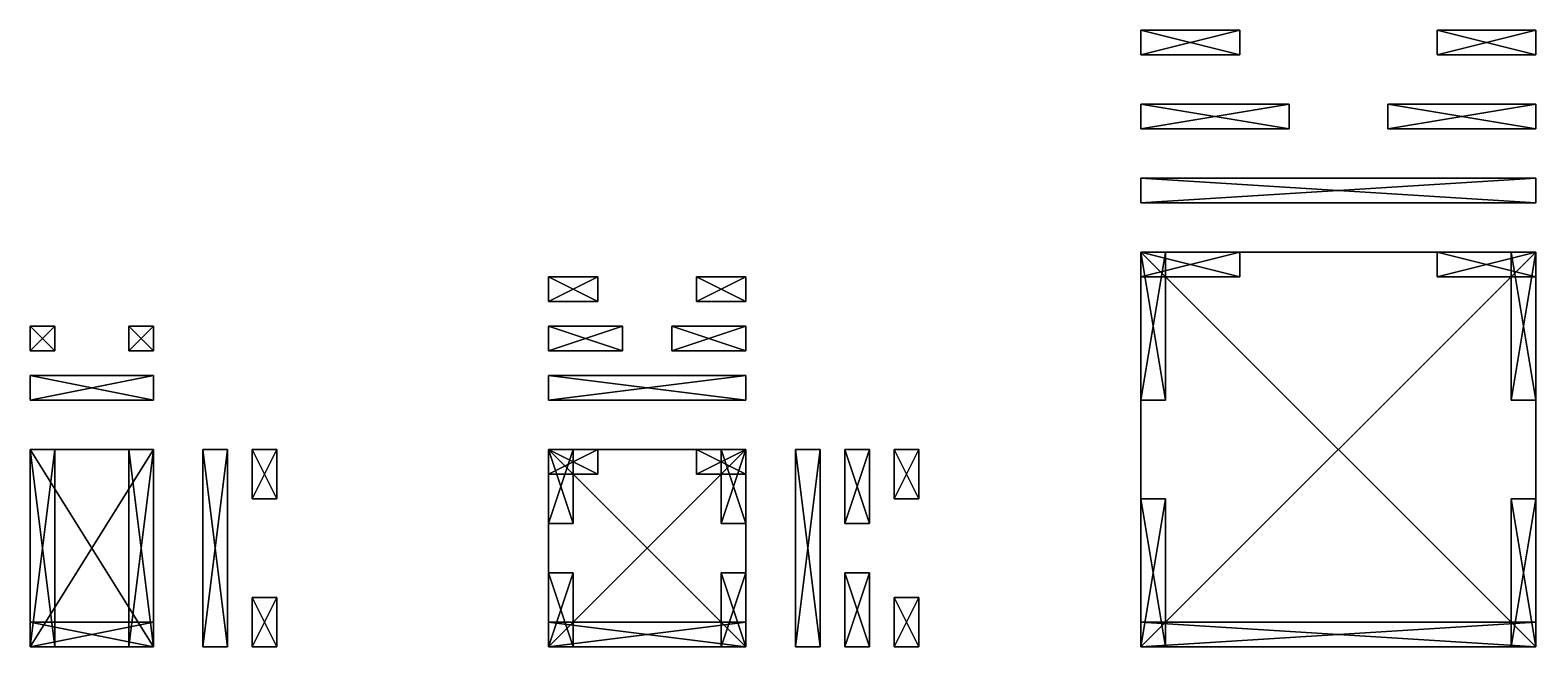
# Model space of a CAD drawing. Extents: x -1184 to 2456, y -2304 to 784.
# Drawn here: x -1184 to 768, y -256 to 544 of the extents above; entities that cross this region are included whole.
import ezdxf

# ---------------------------------------------------------------- set-up
doc = ezdxf.new("R2010")
doc.units = 0

msp = doc.modelspace()

# ---------------------------------------------------------------- meshes
at = {"layer": 'OBJECT000', "color": 50}
mesh = msp.add_polyface(dxfattribs=at)
corners = [(-512, -256, 4.571415), (-512, 0, 4.571415), (-256, 0, 4.571415), (-256, -256, 4.571415), (-512, 0, -32.000015), (-512, -256, -32.000015), (-256, -256, -32.000015), (-256, 0, -32.000015)]
mesh.append_faces([[corners[k] for k in face] for face in [(1, 3, 0), (5, 7, 4), (4, 0, 5), (6, 2, 7), (7, 1, 4), (5, 3, 6)]], dxfattribs={"vtx0": -1})
mesh.append_faces([[corners[k] for k in face] for face in [(1, 2, 3), (5, 6, 7), (4, 1, 0), (6, 3, 2), (7, 2, 1), (5, 0, 3)]], dxfattribs={"vtx2": -1})
at = {"layer": 'OBJECT001', "color": 50}
mesh = msp.add_polyface(dxfattribs=at)
corners = [(256, -256, 266.666656), (256, 256, 266.666656), (768, 256, 266.666656), (768, -256, 266.666656), (256, 256, 223.999969), (256, -256, 223.999969), (768, -256, 223.999969), (768, 256, 223.999969)]
mesh.append_faces([[corners[k] for k in face] for face in [(1, 3, 0), (5, 7, 4), (4, 0, 5), (6, 2, 7), (7, 1, 4), (5, 3, 6)]], dxfattribs={"vtx0": -1})
mesh.append_faces([[corners[k] for k in face] for face in [(1, 2, 3), (5, 6, 7), (4, 1, 0), (6, 3, 2), (7, 2, 1), (5, 0, 3)]], dxfattribs={"vtx2": -1})
at = {"layer": 'OBJECT003', "color": 50}
mesh = msp.add_polyface(dxfattribs=at)
corners = [(-1184, -256, -251.428589), (-1184, 0, -251.428589), (-1024, 0, -251.428589), (-1024, -256, -251.428589), (-1184, 0, -288), (-1184, -256, -288), (-1024, -256, -288), (-1024, 0, -288)]
mesh.append_faces([[corners[k] for k in face] for face in [(1, 3, 0), (5, 7, 4), (4, 0, 5), (6, 2, 7), (7, 1, 4), (5, 3, 6)]], dxfattribs={"vtx0": -1})
mesh.append_faces([[corners[k] for k in face] for face in [(1, 2, 3), (5, 6, 7), (4, 1, 0), (6, 3, 2), (7, 2, 1), (5, 0, 3)]], dxfattribs={"vtx2": -1})
at = {"layer": 'OBJECT006', "color": 50}
mesh = msp.add_polyface(dxfattribs=at)
corners = [(256, -256, 479.999969), (256, 256, 479.999969), (768, 256, 479.999969), (768, -256, 479.999969), (256, 256, 437.333313), (256, -256, 437.333313), (768, -256, 437.333313), (768, 256, 437.333313)]
mesh.append_faces([[corners[k] for k in face] for face in [(1, 3, 0), (5, 7, 4), (4, 0, 5), (6, 2, 7), (7, 1, 4), (5, 3, 6)]], dxfattribs={"vtx0": -1})
mesh.append_faces([[corners[k] for k in face] for face in [(1, 2, 3), (5, 6, 7), (4, 1, 0), (6, 3, 2), (7, 2, 1), (5, 0, 3)]], dxfattribs={"vtx2": -1})
at = {"layer": 'OBJECT009', "color": 50}
mesh = msp.add_polyface(dxfattribs=at)
corners = [(256, 320, 479.999969), (256, 352, 479.999969), (768, 352, 479.999969), (768, 320, 479.999969), (256, 352, 223.999969), (256, 320, 223.999969), (768, 320, 223.999969), (768, 352, 223.999969)]
mesh.append_faces([[corners[k] for k in face] for face in [(1, 3, 0), (5, 7, 4), (4, 0, 5), (6, 2, 7), (7, 1, 4), (5, 3, 6)]], dxfattribs={"vtx0": -1})
mesh.append_faces([[corners[k] for k in face] for face in [(1, 2, 3), (5, 6, 7), (4, 1, 0), (6, 3, 2), (7, 2, 1), (5, 0, 3)]], dxfattribs={"vtx2": -1})
at = {"layer": 'OBJECT010', "color": 50}
mesh = msp.add_polyface(dxfattribs=at)
corners = [(384, 512, 437.333313), (256, 512, 437.333313), (256, 544, 437.333313), (384, 544, 437.333313), (384, 544, 266.666656), (256, 544, 266.666656), (256, 512, 266.666656), (384, 512, 266.666656)]
mesh.append_faces([[corners[k] for k in face] for face in [(1, 3, 0), (5, 7, 4), (5, 1, 6), (4, 2, 5), (6, 0, 7), (7, 3, 4)]], dxfattribs={"vtx0": -1})
mesh.append_faces([[corners[k] for k in face] for face in [(1, 2, 3), (5, 6, 7), (5, 2, 1), (4, 3, 2), (6, 1, 0), (7, 0, 3)]], dxfattribs={"vtx2": -1})
at = {"layer": 'OBJECT011', "color": 50}
mesh = msp.add_polyface(dxfattribs=at)
corners = [(640, 544, 437.333313), (768, 544, 437.333313), (768, 512, 437.333313), (640, 512, 437.333313), (640, 512, 266.666656), (768, 512, 266.666656), (768, 544, 266.666656), (640, 544, 266.666656)]
mesh.append_faces([[corners[k] for k in face] for face in [(1, 3, 0), (5, 7, 4), (5, 1, 6), (6, 0, 7), (4, 2, 5), (7, 3, 4)]], dxfattribs={"vtx0": -1})
mesh.append_faces([[corners[k] for k in face] for face in [(1, 2, 3), (5, 6, 7), (5, 2, 1), (6, 1, 0), (4, 3, 2), (7, 0, 3)]], dxfattribs={"vtx2": -1})
at = {"layer": 'OBJECT012', "color": 50}
mesh = msp.add_polyface(dxfattribs=at)
corners = [(256, 416, 479.999969), (256, 416, 223.999969), (256, 448, 223.999969), (256, 448, 479.999969), (448, 448, 223.999969), (448, 448, 479.999969), (448, 416, 223.999969), (448, 416, 479.999969)]
mesh.append_faces([[corners[k] for k in face] for face in [(1, 3, 0), (2, 5, 3), (1, 7, 6), (0, 5, 7), (2, 6, 4), (4, 7, 5)]], dxfattribs={"vtx0": -1})
mesh.append_faces([[corners[k] for k in face] for face in [(1, 2, 3), (2, 4, 5), (1, 0, 7), (0, 3, 5), (2, 1, 6), (4, 6, 7)]], dxfattribs={"vtx2": -1})
at = {"layer": 'OBJECT013', "color": 50}
mesh = msp.add_polyface(dxfattribs=at)
corners = [(768, 448, 479.999969), (768, 448, 223.999969), (768, 416, 223.999969), (768, 416, 479.999969), (576, 448, 223.999969), (576, 448, 479.999969), (576, 416, 223.999969), (576, 416, 479.999969)]
mesh.append_faces([[corners[k] for k in face] for face in [(1, 3, 0), (1, 5, 4), (2, 7, 3), (0, 7, 5), (2, 4, 6), (6, 5, 7)]], dxfattribs={"vtx0": -1})
mesh.append_faces([[corners[k] for k in face] for face in [(1, 2, 3), (1, 0, 5), (2, 6, 7), (0, 3, 7), (2, 1, 4), (6, 4, 5)]], dxfattribs={"vtx2": -1})
at = {"layer": 'OBJECT014', "color": 50}
mesh = msp.add_polyface(dxfattribs=at)
corners = [(256, -256, 479.999969), (256, -224, 479.999969), (768, -224, 479.999969), (768, -256, 479.999969), (256, -224, 223.999969), (256, -256, 223.999969), (768, -256, 223.999969), (768, -224, 223.999969)]
mesh.append_faces([[corners[k] for k in face] for face in [(1, 3, 0), (5, 7, 4), (4, 0, 5), (6, 2, 7), (7, 1, 4), (5, 3, 6)]], dxfattribs={"vtx0": -1})
mesh.append_faces([[corners[k] for k in face] for face in [(1, 2, 3), (5, 6, 7), (4, 1, 0), (6, 3, 2), (7, 2, 1), (5, 0, 3)]], dxfattribs={"vtx2": -1})
at = {"layer": 'OBJECT015', "color": 50}
mesh = msp.add_polyface(dxfattribs=at)
corners = [(384, 224, 437.333313), (256, 224, 437.333313), (256, 256, 437.333313), (384, 256, 437.333313), (384, 256, 266.666656), (256, 256, 266.666656), (256, 224, 266.666656), (384, 224, 266.666656)]
mesh.append_faces([[corners[k] for k in face] for face in [(1, 3, 0), (5, 7, 4), (5, 1, 6), (4, 2, 5), (6, 0, 7), (7, 3, 4)]], dxfattribs={"vtx0": -1})
mesh.append_faces([[corners[k] for k in face] for face in [(1, 2, 3), (5, 6, 7), (5, 2, 1), (4, 3, 2), (6, 1, 0), (7, 0, 3)]], dxfattribs={"vtx2": -1})
at = {"layer": 'OBJECT016', "color": 50}
mesh = msp.add_polyface(dxfattribs=at)
corners = [(640, 256, 437.333313), (768, 256, 437.333313), (768, 224, 437.333313), (640, 224, 437.333313), (640, 224, 266.666656), (768, 224, 266.666656), (768, 256, 266.666656), (640, 256, 266.666656)]
mesh.append_faces([[corners[k] for k in face] for face in [(1, 3, 0), (5, 7, 4), (5, 1, 6), (6, 0, 7), (4, 2, 5), (7, 3, 4)]], dxfattribs={"vtx0": -1})
mesh.append_faces([[corners[k] for k in face] for face in [(1, 2, 3), (5, 6, 7), (5, 2, 1), (6, 1, 0), (4, 3, 2), (7, 0, 3)]], dxfattribs={"vtx2": -1})
at = {"layer": 'OBJECT023', "color": 50}
mesh = msp.add_polyface(dxfattribs=at)
corners = [(256, 256, 479.999969), (256, 256, 223.999969), (288, 256, 223.999969), (288, 256, 479.999969), (288, 64, 223.999969), (288, 64, 479.999969), (255.999985, 64, 223.999969), (255.999985, 64, 479.999969)]
mesh.append_faces([[corners[k] for k in face] for face in [(1, 3, 0), (2, 5, 3), (1, 7, 6), (0, 5, 7), (2, 6, 4), (4, 7, 5)]], dxfattribs={"vtx0": -1})
mesh.append_faces([[corners[k] for k in face] for face in [(1, 2, 3), (2, 4, 5), (1, 0, 7), (0, 3, 5), (2, 1, 6), (4, 6, 7)]], dxfattribs={"vtx2": -1})
at = {"layer": 'OBJECT024', "color": 50}
mesh = msp.add_polyface(dxfattribs=at)
corners = [(287.999969, -256, 479.999969), (287.999969, -256, 223.999969), (255.999985, -256, 223.999969), (255.999985, -256, 479.999969), (288, -64, 223.999969), (288, -64, 479.999969), (255.999985, -64, 223.999969), (255.999985, -64, 479.999969)]
mesh.append_faces([[corners[k] for k in face] for face in [(1, 3, 0), (1, 5, 4), (2, 7, 3), (0, 7, 5), (2, 4, 6), (6, 5, 7)]], dxfattribs={"vtx0": -1})
mesh.append_faces([[corners[k] for k in face] for face in [(1, 2, 3), (1, 0, 5), (2, 6, 7), (0, 3, 7), (2, 1, 4), (6, 4, 5)]], dxfattribs={"vtx2": -1})
at = {"layer": 'OBJECT025', "color": 50}
mesh = msp.add_polyface(dxfattribs=at)
corners = [(736, 256, 479.999969), (736, 256, 223.999969), (768, 256, 223.999969), (768, 256, 479.999969), (768, 64, 223.999969), (768, 64, 479.999969), (736, 64, 223.999969), (736, 64, 479.999969)]
mesh.append_faces([[corners[k] for k in face] for face in [(1, 3, 0), (2, 5, 3), (1, 7, 6), (0, 5, 7), (2, 6, 4), (4, 7, 5)]], dxfattribs={"vtx0": -1})
mesh.append_faces([[corners[k] for k in face] for face in [(1, 2, 3), (2, 4, 5), (1, 0, 7), (0, 3, 5), (2, 1, 6), (4, 6, 7)]], dxfattribs={"vtx2": -1})
at = {"layer": 'OBJECT026', "color": 50}
mesh = msp.add_polyface(dxfattribs=at)
corners = [(768, -256, 479.999969), (768, -256, 223.999969), (736, -256, 223.999969), (736, -256, 479.999969), (768, -64, 223.999969), (768, -64, 479.999969), (736, -64, 223.999969), (736, -64, 479.999969)]
mesh.append_faces([[corners[k] for k in face] for face in [(1, 3, 0), (1, 5, 4), (2, 7, 3), (0, 7, 5), (2, 4, 6), (6, 5, 7)]], dxfattribs={"vtx0": -1})
mesh.append_faces([[corners[k] for k in face] for face in [(1, 2, 3), (1, 0, 5), (2, 6, 7), (0, 3, 7), (2, 1, 4), (6, 4, 5)]], dxfattribs={"vtx2": -1})
at = {"layer": 'OBJECT041', "color": 50}
mesh = msp.add_polyface(dxfattribs=at)
corners = [(-512, 96, 187.428558), (-256, 96, 187.428558), (-256, 64, 187.428558), (-512, 64, 187.428558), (-512, 64, 4.571415), (-256, 64, 4.571415), (-256, 96, 4.571415), (-512, 96, 4.571415)]
mesh.append_faces([[corners[k] for k in face] for face in [(1, 3, 0), (5, 7, 4), (3, 7, 0), (5, 1, 6), (0, 6, 1), (4, 2, 5)]], dxfattribs={"vtx0": -1})
mesh.append_faces([[corners[k] for k in face] for face in [(1, 2, 3), (5, 6, 7), (3, 4, 7), (5, 2, 1), (0, 7, 6), (4, 3, 2)]], dxfattribs={"vtx2": -1})
at = {"layer": 'OBJECT042', "color": 50}
mesh = msp.add_polyface(dxfattribs=at)
corners = [(-512, 160, 187.428558), (-416, 160, 187.428558), (-416, 128, 187.428558), (-512, 128, 187.428558), (-512, 128, 4.571415), (-416, 128, 4.571415), (-416, 160, 4.571415), (-512, 160, 4.571415)]
mesh.append_faces([[corners[k] for k in face] for face in [(1, 3, 0), (5, 7, 4), (3, 7, 0), (5, 1, 6), (0, 6, 1), (4, 2, 5)]], dxfattribs={"vtx0": -1})
mesh.append_faces([[corners[k] for k in face] for face in [(1, 2, 3), (5, 6, 7), (3, 4, 7), (5, 2, 1), (0, 7, 6), (4, 3, 2)]], dxfattribs={"vtx2": -1})
at = {"layer": 'OBJECT043', "color": 50}
mesh = msp.add_polyface(dxfattribs=at)
corners = [(-352, 160, 187.428558), (-256, 160, 187.428558), (-256, 128, 187.428558), (-352, 128, 187.428558), (-352, 128, 4.571415), (-256, 128, 4.571415), (-256, 160, 4.571415), (-352, 160, 4.571415)]
mesh.append_faces([[corners[k] for k in face] for face in [(1, 3, 0), (5, 7, 4), (3, 7, 0), (5, 1, 6), (0, 6, 1), (4, 2, 5)]], dxfattribs={"vtx0": -1})
mesh.append_faces([[corners[k] for k in face] for face in [(1, 2, 3), (5, 6, 7), (3, 4, 7), (5, 2, 1), (0, 7, 6), (4, 3, 2)]], dxfattribs={"vtx2": -1})
at = {"layer": 'OBJECT044', "color": 50}
mesh = msp.add_polyface(dxfattribs=at)
corners = [(-320, 224, 187.428558), (-256, 224, 187.428558), (-256, 192, 187.428558), (-320, 192, 187.428558), (-320, 192, 4.571415), (-256, 192, 4.571415), (-256, 224, 4.571415), (-320, 224, 4.571415)]
mesh.append_faces([[corners[k] for k in face] for face in [(1, 3, 0), (5, 7, 4), (3, 7, 0), (5, 1, 6), (0, 6, 1), (4, 2, 5)]], dxfattribs={"vtx0": -1})
mesh.append_faces([[corners[k] for k in face] for face in [(1, 2, 3), (5, 6, 7), (3, 4, 7), (5, 2, 1), (0, 7, 6), (4, 3, 2)]], dxfattribs={"vtx2": -1})
at = {"layer": 'OBJECT045', "color": 50}
mesh = msp.add_polyface(dxfattribs=at)
corners = [(-512, 224, 187.428558), (-448, 224, 187.428558), (-448, 192, 187.428558), (-512, 192, 187.428558), (-512, 192, 4.571415), (-448, 192, 4.571415), (-448, 224, 4.571415), (-512, 224, 4.571415)]
mesh.append_faces([[corners[k] for k in face] for face in [(1, 3, 0), (5, 7, 4), (3, 7, 0), (5, 1, 6), (0, 6, 1), (4, 2, 5)]], dxfattribs={"vtx0": -1})
mesh.append_faces([[corners[k] for k in face] for face in [(1, 2, 3), (5, 6, 7), (3, 4, 7), (5, 2, 1), (0, 7, 6), (4, 3, 2)]], dxfattribs={"vtx2": -1})
at = {"layer": 'OBJECT046', "color": 50}
mesh = msp.add_polyface(dxfattribs=at)
corners = [(-160, 0, 187.428558), (-160, -256, 187.428558), (-192, -256, 187.428558), (-192, 0, 187.428558), (-192, 0, 4.571415), (-192, -256, 4.571415), (-160, -256, 4.571415), (-160, 0, 4.571415)]
mesh.append_faces([[corners[k] for k in face] for face in [(1, 3, 0), (5, 7, 4), (3, 7, 0), (5, 1, 6), (0, 6, 1), (4, 2, 5)]], dxfattribs={"vtx0": -1})
mesh.append_faces([[corners[k] for k in face] for face in [(1, 2, 3), (5, 6, 7), (3, 4, 7), (5, 2, 1), (0, 7, 6), (4, 3, 2)]], dxfattribs={"vtx2": -1})
at = {"layer": 'OBJECT047', "color": 50}
mesh = msp.add_polyface(dxfattribs=at)
corners = [(-96, -160, 187.428558), (-96, -256, 187.428558), (-128, -256, 187.428558), (-128, -160, 187.428558), (-128, -160, 4.571415), (-128, -256, 4.571415), (-96, -256, 4.571415), (-96, -160, 4.571415)]
mesh.append_faces([[corners[k] for k in face] for face in [(1, 3, 0), (5, 7, 4), (3, 7, 0), (5, 1, 6), (0, 6, 1), (4, 2, 5)]], dxfattribs={"vtx0": -1})
mesh.append_faces([[corners[k] for k in face] for face in [(1, 2, 3), (5, 6, 7), (3, 4, 7), (5, 2, 1), (0, 7, 6), (4, 3, 2)]], dxfattribs={"vtx2": -1})
at = {"layer": 'OBJECT048', "color": 50}
mesh = msp.add_polyface(dxfattribs=at)
corners = [(-32, -192, 187.428558), (-32.000008, -256, 187.428558), (-64.000008, -256, 187.428558), (-64.000008, -192, 187.428558), (-64.000008, -192, 4.571415), (-64.000008, -256, 4.571415), (-32.000008, -256, 4.571415), (-32, -192, 4.571415)]
mesh.append_faces([[corners[k] for k in face] for face in [(1, 3, 0), (5, 7, 4), (3, 7, 0), (5, 1, 6), (0, 6, 1), (4, 2, 5)]], dxfattribs={"vtx0": -1})
mesh.append_faces([[corners[k] for k in face] for face in [(1, 2, 3), (5, 6, 7), (3, 4, 7), (5, 2, 1), (0, 7, 6), (4, 3, 2)]], dxfattribs={"vtx2": -1})
at = {"layer": 'OBJECT049', "color": 50}
mesh = msp.add_polyface(dxfattribs=at)
corners = [(-31.999996, 0, 187.428558), (-32, -64, 187.428558), (-64, -64, 187.428558), (-64, 0, 187.428558), (-64, 0, 4.571415), (-64, -64, 4.571415), (-32, -64, 4.571415), (-31.999996, 0, 4.571415)]
mesh.append_faces([[corners[k] for k in face] for face in [(1, 3, 0), (5, 7, 4), (3, 7, 0), (5, 1, 6), (0, 6, 1), (4, 2, 5)]], dxfattribs={"vtx0": -1})
mesh.append_faces([[corners[k] for k in face] for face in [(1, 2, 3), (5, 6, 7), (3, 4, 7), (5, 2, 1), (0, 7, 6), (4, 3, 2)]], dxfattribs={"vtx2": -1})
at = {"layer": 'OBJECT050', "color": 50}
mesh = msp.add_polyface(dxfattribs=at)
corners = [(-96, 0, 187.428558), (-96, -96, 187.428558), (-128, -96, 187.428558), (-128, 0, 187.428558), (-128, 0, 4.571415), (-128, -96, 4.571415), (-96, -96, 4.571415), (-96, 0, 4.571415)]
mesh.append_faces([[corners[k] for k in face] for face in [(1, 3, 0), (5, 7, 4), (3, 7, 0), (5, 1, 6), (0, 6, 1), (4, 2, 5)]], dxfattribs={"vtx0": -1})
mesh.append_faces([[corners[k] for k in face] for face in [(1, 2, 3), (5, 6, 7), (3, 4, 7), (5, 2, 1), (0, 7, 6), (4, 3, 2)]], dxfattribs={"vtx2": -1})
at = {"layer": 'OBJECT053', "color": 50}
mesh = msp.add_polyface(dxfattribs=at)
corners = [(-320, 0, 187.428558), (-256, 0, 187.428558), (-256, -32, 187.428558), (-320, -32, 187.428558), (-320, -32, 4.571415), (-256, -32, 4.571415), (-256, 0, 4.571415), (-320, 0, 4.571415)]
mesh.append_faces([[corners[k] for k in face] for face in [(1, 3, 0), (5, 7, 4), (3, 7, 0), (5, 1, 6), (0, 6, 1), (4, 2, 5)]], dxfattribs={"vtx0": -1})
mesh.append_faces([[corners[k] for k in face] for face in [(1, 2, 3), (5, 6, 7), (3, 4, 7), (5, 2, 1), (0, 7, 6), (4, 3, 2)]], dxfattribs={"vtx2": -1})
at = {"layer": 'OBJECT054', "color": 50}
mesh = msp.add_polyface(dxfattribs=at)
corners = [(-512, 0, 187.428558), (-448, 0, 187.428558), (-448, -32, 187.428558), (-512, -32, 187.428558), (-512, -32, 4.571415), (-448, -32, 4.571415), (-448, 0, 4.571415), (-512, 0, 4.571415)]
mesh.append_faces([[corners[k] for k in face] for face in [(1, 3, 0), (5, 7, 4), (3, 7, 0), (5, 1, 6), (0, 6, 1), (4, 2, 5)]], dxfattribs={"vtx0": -1})
mesh.append_faces([[corners[k] for k in face] for face in [(1, 2, 3), (5, 6, 7), (3, 4, 7), (5, 2, 1), (0, 7, 6), (4, 3, 2)]], dxfattribs={"vtx2": -1})
at = {"layer": 'OBJECT055', "color": 50}
mesh = msp.add_polyface(dxfattribs=at)
corners = [(-480, -160, 187.428558), (-480, -256, 187.428558), (-512, -256, 187.428558), (-512, -160, 187.428558), (-512, -160, 4.571415), (-512, -256, 4.571415), (-480, -256, 4.571415), (-480, -160, 4.571415)]
mesh.append_faces([[corners[k] for k in face] for face in [(1, 3, 0), (5, 7, 4), (3, 7, 0), (5, 1, 6), (0, 6, 1), (4, 2, 5)]], dxfattribs={"vtx0": -1})
mesh.append_faces([[corners[k] for k in face] for face in [(1, 2, 3), (5, 6, 7), (3, 4, 7), (5, 2, 1), (0, 7, 6), (4, 3, 2)]], dxfattribs={"vtx2": -1})
at = {"layer": 'OBJECT056', "color": 50}
mesh = msp.add_polyface(dxfattribs=at)
corners = [(-480, 0, 187.428558), (-480, -96, 187.428558), (-512, -96, 187.428558), (-512, 0, 187.428558), (-512, 0, 4.571415), (-512, -96, 4.571415), (-480, -96, 4.571415), (-480, 0, 4.571415)]
mesh.append_faces([[corners[k] for k in face] for face in [(1, 3, 0), (5, 7, 4), (3, 7, 0), (5, 1, 6), (0, 6, 1), (4, 2, 5)]], dxfattribs={"vtx0": -1})
mesh.append_faces([[corners[k] for k in face] for face in [(1, 2, 3), (5, 6, 7), (3, 4, 7), (5, 2, 1), (0, 7, 6), (4, 3, 2)]], dxfattribs={"vtx2": -1})
at = {"layer": 'OBJECT057', "color": 50}
mesh = msp.add_polyface(dxfattribs=at)
corners = [(-256, -160, 187.428558), (-256, -256, 187.428558), (-288, -256, 187.428558), (-288, -160, 187.428558), (-288, -160, 4.571415), (-288, -256, 4.571415), (-256, -256, 4.571415), (-256, -160, 4.571415)]
mesh.append_faces([[corners[k] for k in face] for face in [(1, 3, 0), (5, 7, 4), (3, 7, 0), (5, 1, 6), (0, 6, 1), (4, 2, 5)]], dxfattribs={"vtx0": -1})
mesh.append_faces([[corners[k] for k in face] for face in [(1, 2, 3), (5, 6, 7), (3, 4, 7), (5, 2, 1), (0, 7, 6), (4, 3, 2)]], dxfattribs={"vtx2": -1})
at = {"layer": 'OBJECT058', "color": 50}
mesh = msp.add_polyface(dxfattribs=at)
corners = [(-256, 0, 187.428558), (-256, -96, 187.428558), (-288, -96, 187.428558), (-288, 0, 187.428558), (-288, 0, 4.571415), (-288, -96, 4.571415), (-256, -96, 4.571415), (-256, 0, 4.571415)]
mesh.append_faces([[corners[k] for k in face] for face in [(1, 3, 0), (5, 7, 4), (3, 7, 0), (5, 1, 6), (0, 6, 1), (4, 2, 5)]], dxfattribs={"vtx0": -1})
mesh.append_faces([[corners[k] for k in face] for face in [(1, 2, 3), (5, 6, 7), (3, 4, 7), (5, 2, 1), (0, 7, 6), (4, 3, 2)]], dxfattribs={"vtx2": -1})
at = {"layer": 'OBJECT059', "color": 50}
mesh = msp.add_polyface(dxfattribs=at)
corners = [(-512, -224, 187.428558), (-256, -224, 187.428558), (-256, -256, 187.428558), (-512, -256, 187.428558), (-512, -256, 4.571415), (-256, -256, 4.571415), (-256, -224, 4.571415), (-512, -224, 4.571415)]
mesh.append_faces([[corners[k] for k in face] for face in [(1, 3, 0), (5, 7, 4), (3, 7, 0), (5, 1, 6), (0, 6, 1), (4, 2, 5)]], dxfattribs={"vtx0": -1})
mesh.append_faces([[corners[k] for k in face] for face in [(1, 2, 3), (5, 6, 7), (3, 4, 7), (5, 2, 1), (0, 7, 6), (4, 3, 2)]], dxfattribs={"vtx2": -1})
at = {"layer": 'OBJECT080', "color": 50}
mesh = msp.add_polyface(dxfattribs=at)
corners = [(-512, -256, 224), (-512, 0, 224), (-256, 0, 224), (-256, -256, 224), (-512, 0, 187.428558), (-512, -256, 187.428558), (-256, -256, 187.428558), (-256, 0, 187.428558)]
mesh.append_faces([[corners[k] for k in face] for face in [(1, 3, 0), (5, 7, 4), (4, 0, 5), (6, 2, 7), (7, 1, 4), (5, 3, 6)]], dxfattribs={"vtx0": -1})
mesh.append_faces([[corners[k] for k in face] for face in [(1, 2, 3), (5, 6, 7), (4, 1, 0), (6, 3, 2), (7, 2, 1), (5, 0, 3)]], dxfattribs={"vtx2": -1})
at = {"layer": 'OBJECT081', "color": 50}
mesh = msp.add_polyface(dxfattribs=at)
corners = [(-960, 0, -68.571426), (-928, 0, -68.571426), (-928, -256, -68.571426), (-960, -256, -68.571426), (-960, -256, -251.428589), (-928, -256, -251.428589), (-928, 0, -251.428589), (-960, 0, -251.428589)]
mesh.append_faces([[corners[k] for k in face] for face in [(1, 3, 0), (5, 7, 4), (3, 7, 0), (5, 1, 6), (0, 6, 1), (4, 2, 5)]], dxfattribs={"vtx0": -1})
mesh.append_faces([[corners[k] for k in face] for face in [(1, 2, 3), (5, 6, 7), (3, 4, 7), (5, 2, 1), (0, 7, 6), (4, 3, 2)]], dxfattribs={"vtx2": -1})
at = {"layer": 'OBJECT082', "color": 50}
mesh = msp.add_polyface(dxfattribs=at)
corners = [(-1184, 96, -68.571426), (-1024, 96, -68.571426), (-1024, 64, -68.571426), (-1184, 64, -68.571426), (-1184, 64, -251.428589), (-1024, 64, -251.428589), (-1024, 96, -251.428589), (-1184, 96, -251.428589)]
mesh.append_faces([[corners[k] for k in face] for face in [(1, 3, 0), (5, 7, 4), (3, 7, 0), (5, 1, 6), (0, 6, 1), (4, 2, 5)]], dxfattribs={"vtx0": -1})
mesh.append_faces([[corners[k] for k in face] for face in [(1, 2, 3), (5, 6, 7), (3, 4, 7), (5, 2, 1), (0, 7, 6), (4, 3, 2)]], dxfattribs={"vtx2": -1})
at = {"layer": 'OBJECT083', "color": 50}
mesh = msp.add_polyface(dxfattribs=at)
corners = [(-1184, 160, -68.571426), (-1152, 160, -68.571426), (-1152, 128, -68.571426), (-1184, 128, -68.571426), (-1184, 128, -251.428589), (-1152, 128, -251.428589), (-1152, 160, -251.428589), (-1184, 160, -251.428589)]
mesh.append_faces([[corners[k] for k in face] for face in [(1, 3, 0), (5, 7, 4), (3, 7, 0), (5, 1, 6), (0, 6, 1), (4, 2, 5)]], dxfattribs={"vtx0": -1})
mesh.append_faces([[corners[k] for k in face] for face in [(1, 2, 3), (5, 6, 7), (3, 4, 7), (5, 2, 1), (0, 7, 6), (4, 3, 2)]], dxfattribs={"vtx2": -1})
at = {"layer": 'OBJECT084', "color": 50}
mesh = msp.add_polyface(dxfattribs=at)
corners = [(-1056, 160, -68.571426), (-1024, 160, -68.571426), (-1024, 128, -68.571426), (-1056, 128, -68.571426), (-1056, 128, -251.428589), (-1024, 128, -251.428589), (-1024, 160, -251.428589), (-1056, 160, -251.428589)]
mesh.append_faces([[corners[k] for k in face] for face in [(1, 3, 0), (5, 7, 4), (3, 7, 0), (5, 1, 6), (0, 6, 1), (4, 2, 5)]], dxfattribs={"vtx0": -1})
mesh.append_faces([[corners[k] for k in face] for face in [(1, 2, 3), (5, 6, 7), (3, 4, 7), (5, 2, 1), (0, 7, 6), (4, 3, 2)]], dxfattribs={"vtx2": -1})
at = {"layer": 'OBJECT085', "color": 50}
mesh = msp.add_polyface(dxfattribs=at)
corners = [(-896, 0, -68.571426), (-864, 0, -68.571426), (-864, -64, -68.571426), (-896, -64, -68.571426), (-896, -64, -251.428589), (-864, -64, -251.428589), (-864, 0, -251.428589), (-896, 0, -251.428589)]
mesh.append_faces([[corners[k] for k in face] for face in [(1, 3, 0), (5, 7, 4), (3, 7, 0), (5, 1, 6), (0, 6, 1), (4, 2, 5)]], dxfattribs={"vtx0": -1})
mesh.append_faces([[corners[k] for k in face] for face in [(1, 2, 3), (5, 6, 7), (3, 4, 7), (5, 2, 1), (0, 7, 6), (4, 3, 2)]], dxfattribs={"vtx2": -1})
at = {"layer": 'OBJECT086', "color": 50}
mesh = msp.add_polyface(dxfattribs=at)
corners = [(-896, -192, -68.571426), (-864, -192, -68.571426), (-864, -256, -68.571426), (-896, -256, -68.571426), (-896, -256, -251.428589), (-864, -256, -251.428589), (-864, -192, -251.428589), (-896, -192, -251.428589)]
mesh.append_faces([[corners[k] for k in face] for face in [(1, 3, 0), (5, 7, 4), (3, 7, 0), (5, 1, 6), (0, 6, 1), (4, 2, 5)]], dxfattribs={"vtx0": -1})
mesh.append_faces([[corners[k] for k in face] for face in [(1, 2, 3), (5, 6, 7), (3, 4, 7), (5, 2, 1), (0, 7, 6), (4, 3, 2)]], dxfattribs={"vtx2": -1})
at = {"layer": 'OBJECT087', "color": 50}
mesh = msp.add_polyface(dxfattribs=at)
corners = [(-1056, 0, -68.571426), (-1024, 0, -68.571426), (-1024, -256, -68.571426), (-1056, -256, -68.571426), (-1056, -256, -251.428589), (-1024, -256, -251.428589), (-1024, 0, -251.428589), (-1056, 0, -251.428589)]
mesh.append_faces([[corners[k] for k in face] for face in [(1, 3, 0), (5, 7, 4), (3, 7, 0), (5, 1, 6), (0, 6, 1), (4, 2, 5)]], dxfattribs={"vtx0": -1})
mesh.append_faces([[corners[k] for k in face] for face in [(1, 2, 3), (5, 6, 7), (3, 4, 7), (5, 2, 1), (0, 7, 6), (4, 3, 2)]], dxfattribs={"vtx2": -1})
at = {"layer": 'OBJECT088', "color": 50}
mesh = msp.add_polyface(dxfattribs=at)
corners = [(-1184, 0, -68.571426), (-1152, 0, -68.571426), (-1152, -256, -68.571426), (-1184, -256, -68.571426), (-1184, -256, -251.428589), (-1152, -256, -251.428589), (-1152, 0, -251.428589), (-1184, 0, -251.428589)]
mesh.append_faces([[corners[k] for k in face] for face in [(1, 3, 0), (5, 7, 4), (3, 7, 0), (5, 1, 6), (0, 6, 1), (4, 2, 5)]], dxfattribs={"vtx0": -1})
mesh.append_faces([[corners[k] for k in face] for face in [(1, 2, 3), (5, 6, 7), (3, 4, 7), (5, 2, 1), (0, 7, 6), (4, 3, 2)]], dxfattribs={"vtx2": -1})
at = {"layer": 'OBJECT089', "color": 50}
mesh = msp.add_polyface(dxfattribs=at)
corners = [(-1184, -224, -68.571426), (-1024, -224, -68.571426), (-1024, -256, -68.571426), (-1184, -256, -68.571426), (-1184, -256, -251.428589), (-1024, -256, -251.428589), (-1024, -224, -251.428589), (-1184, -224, -251.428589)]
mesh.append_faces([[corners[k] for k in face] for face in [(1, 3, 0), (5, 7, 4), (3, 7, 0), (5, 1, 6), (0, 6, 1), (4, 2, 5)]], dxfattribs={"vtx0": -1})
mesh.append_faces([[corners[k] for k in face] for face in [(1, 2, 3), (5, 6, 7), (3, 4, 7), (5, 2, 1), (0, 7, 6), (4, 3, 2)]], dxfattribs={"vtx2": -1})
at = {"layer": 'OBJECT099', "color": 50}
mesh = msp.add_polyface(dxfattribs=at)
corners = [(-1184, -256, -32), (-1184, 0, -32), (-1024, 0, -32), (-1024, -256, -32), (-1184, 0, -68.571426), (-1184, -256, -68.571426), (-1024, -256, -68.571426), (-1024, 0, -68.571426)]
mesh.append_faces([[corners[k] for k in face] for face in [(1, 3, 0), (5, 7, 4), (4, 0, 5), (6, 2, 7), (7, 1, 4), (5, 3, 6)]], dxfattribs={"vtx0": -1})
mesh.append_faces([[corners[k] for k in face] for face in [(1, 2, 3), (5, 6, 7), (4, 1, 0), (6, 3, 2), (7, 2, 1), (5, 0, 3)]], dxfattribs={"vtx2": -1})

doc.saveas('drawing.dxf')
